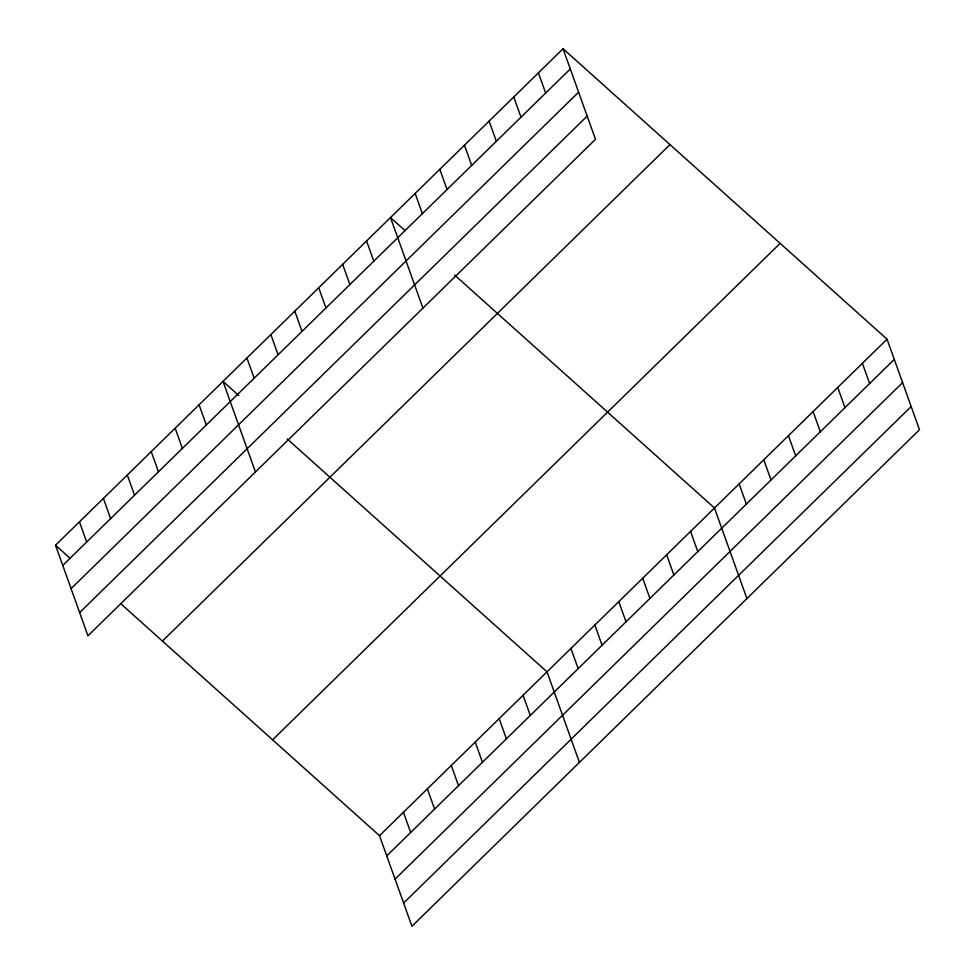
<?xml version="1.0" encoding="UTF-8"?>
<svg xmlns="http://www.w3.org/2000/svg" width="975" height="975" viewBox="0 0 975 975"><rect width="100%" height="100%" fill="white"/><g stroke="black" fill="none" stroke-linecap="round" stroke-linejoin="round"><path stroke-width="1.46" d="M563.062 48.75L595.493 139.315L87.945 635.797L55.526 545.232L563.062 48.75L887.055 339.202L919.474 429.768L411.938 926.25L379.507 835.685L120.803 603.744M62.753 565.427L570.29 68.957M71.065 588.656L578.614 92.174M79.633 612.58L587.182 116.098M162.435 641.075L669.983 144.605M272.598 739.83L780.134 243.348M379.507 835.685L887.055 339.202M386.746 855.879L894.282 359.409M395.058 879.109L902.594 382.627M403.626 903.033L911.162 406.551M405.125 230.673L390.5 217.547L422.931 308.124M454.643 275.06L714.48 507.999L746.911 598.577M238.765 395.509L223.007 381.383L255.438 471.961M287.162 438.896L546.999 671.848L579.43 762.413M55.526 545.232L70.151 558.346M862.4 363.322L869.627 383.516M837.744 387.428L844.984 407.635M813.089 411.548L820.328 431.754M788.446 435.667L795.673 455.861M763.791 459.773L771.018 479.98M739.135 483.893L746.375 504.099M538.407 72.869L545.647 93.064M690.556 531.412L697.795 551.618M513.752 96.976L520.991 117.183M666.632 554.812L673.871 575.018M489.109 121.095L496.336 141.302M642.708 578.224L649.935 598.418M464.453 145.214L471.693 165.409M618.784 601.624L626.011 621.831M439.798 169.321L447.038 189.528M594.847 625.036L602.087 645.231M415.155 193.44L422.382 213.635M570.923 648.436L578.163 668.643M366.576 240.959L373.803 261.166M523.075 695.248L530.303 715.455M342.639 264.359L349.879 284.566M499.139 718.648L506.378 738.855M318.715 287.771L325.955 307.966M475.215 742.06L482.454 762.267M294.791 311.171L302.018 331.378M451.291 765.46L458.518 785.667M270.867 334.583L278.094 354.778M427.367 788.872L434.594 809.067M246.931 357.983L254.17 378.19M403.431 812.273L410.67 832.479M199.083 404.796L206.322 425.003M175.159 428.196L182.386 448.403M151.235 451.608L158.462 471.803M127.298 475.008L134.538 495.215M103.374 498.42L110.614 518.615M79.45 521.82L86.678 542.027"/></g></svg>
